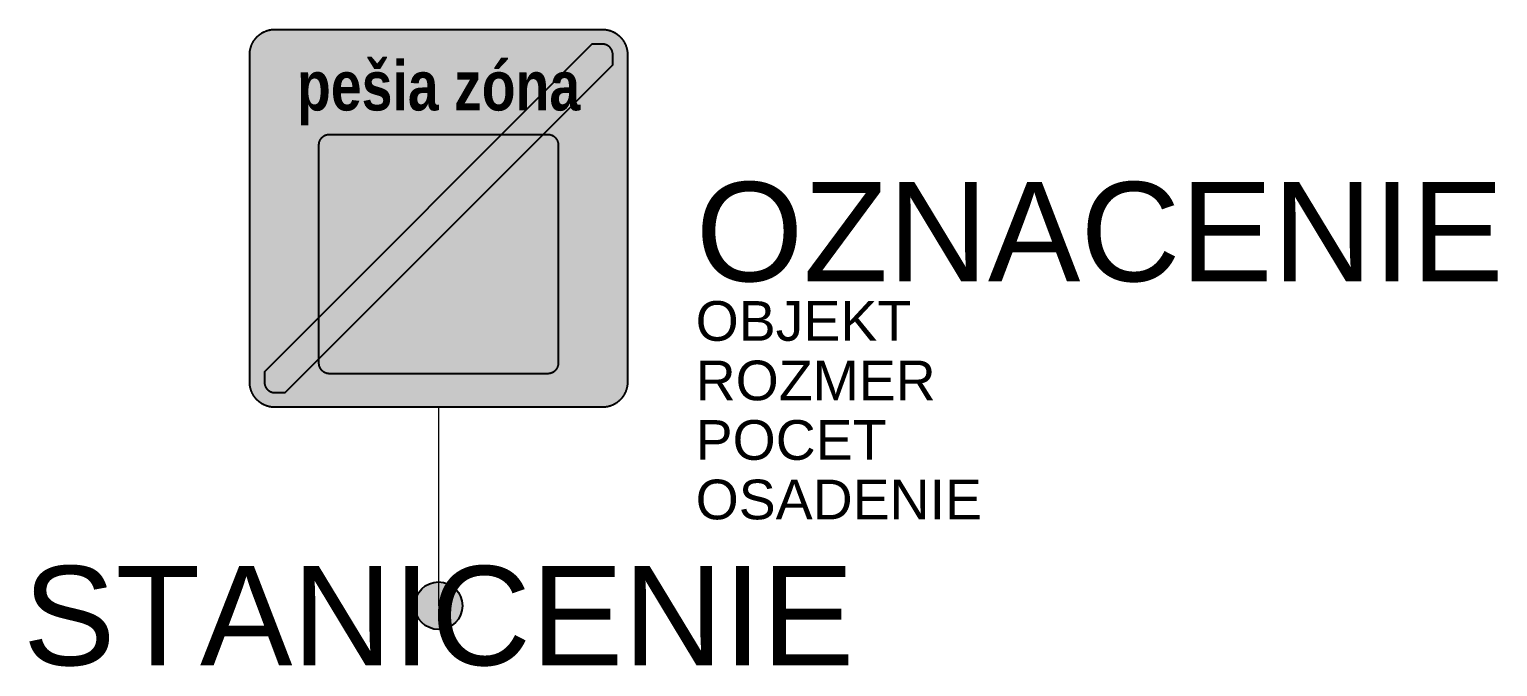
# Model space of a CAD drawing. Header units: metres. Extents: x -10.3 to 26.7, y -1.5 to 14.5.
import ezdxf
from ezdxf.enums import TextEntityAlignment as Align

# ---------------------------------------------------------------- set-up
doc = ezdxf.new("R2010")
doc.units = ezdxf.units.M
doc.layers.get('Defpoints').update_dxf_attribs({"color": 140, "lineweight": 5})
doc.styles.add('DZ', font='arialbd.ttf')
doc.styles.get("Standard").update_dxf_attribs({"font": 'arial.ttf'})

msp = doc.modelspace()

# ---------------------------------------------------------------- hatches: boundary and pattern name
at = {"true_color": 0xf1efea}
msp.add_hatch(color=7, dxfattribs=at).paths.add_polyline_path([(-4.127, 5), (-4.135, 5), (-4.143, 5), (-4.151, 5), (-4.159, 5.001), (-4.167, 5.001), (-4.175, 5.002), (-4.182, 5.002), (-4.19, 5.003), (-4.198, 5.004), (-4.206, 5.005), (-4.214, 5.006), (-4.221, 5.007), (-4.229, 5.008), (-4.237, 5.009), (-4.244, 5.011), (-4.252, 5.012), (-4.26, 5.014), (-4.267, 5.016), (-4.275, 5.017), (-4.282, 5.019), (-4.29, 5.021), (-4.297, 5.023), (-4.305, 5.025), (-4.312, 5.027), (-4.32, 5.03), (-4.327, 5.032), (-4.334, 5.035), (-4.342, 5.037), (-4.349, 5.04), (-4.356, 5.043), (-4.363, 5.045), (-4.37, 5.048), (-4.378, 5.051), (-4.385, 5.054), (-4.392, 5.058), (-4.399, 5.061), (-4.406, 5.064), (-4.413, 5.068), (-4.42, 5.071), (-4.426, 5.075), (-4.433, 5.078), (-4.44, 5.082), (-4.447, 5.086), (-4.454, 5.09), (-4.46, 5.094), (-4.467, 5.098), (-4.473, 5.102), (-4.48, 5.107), (-4.486, 5.111), (-4.493, 5.115), (-4.499, 5.12), (-4.505, 5.125), (-4.512, 5.129), (-4.518, 5.134), (-4.524, 5.139), (-4.53, 5.144), (-4.536, 5.149), (-4.542, 5.154), (-4.548, 5.159), (-4.554, 5.164), (-4.56, 5.17), (-4.565, 5.175), (-4.571, 5.18), (-4.577, 5.186), (-4.582, 5.192), (-4.588, 5.197), (-4.593, 5.203), (-4.598, 5.209), (-4.604, 5.215), (-4.609, 5.221), (-4.614, 5.226), (-4.619, 5.232), (-4.624, 5.239), (-4.628, 5.245), (-4.633, 5.251), (-4.638, 5.257), (-4.643, 5.263), (-4.647, 5.27), (-4.651, 5.276), (-4.656, 5.283), (-4.66, 5.289), (-4.664, 5.296), (-4.668, 5.302), (-4.672, 5.309), (-4.676, 5.316), (-4.68, 5.322), (-4.684, 5.329), (-4.688, 5.336), (-4.691, 5.343), (-4.695, 5.35), (-4.698, 5.357), (-4.702, 5.364), (-4.705, 5.371), (-4.708, 5.378), (-4.711, 5.385), (-4.714, 5.392), (-4.717, 5.399), (-4.72, 5.406), (-4.723, 5.414), (-4.725, 5.421), (-4.728, 5.428), (-4.73, 5.435), (-4.733, 5.443), (-4.735, 5.45), (-4.737, 5.458), (-4.739, 5.465), (-4.741, 5.473), (-4.743, 5.48), (-4.745, 5.488), (-4.747, 5.495), (-4.749, 5.503), (-4.75, 5.51), (-4.752, 5.518), (-4.753, 5.526), (-4.754, 5.533), (-4.756, 5.541), (-4.757, 5.549), (-4.758, 5.557), (-4.759, 5.564), (-4.759, 5.572), (-4.76, 5.58), (-4.761, 5.588), (-4.761, 5.596), (-4.762, 5.603), (-4.762, 5.611), (-4.762, 5.619), (-4.762, 5.627), (-4.763, 5.635), (-4.762, 13.89), (-4.762, 13.898), (-4.762, 13.906), (-4.762, 13.914), (-4.762, 13.921), (-4.761, 13.929), (-4.761, 13.937), (-4.76, 13.945), (-4.759, 13.953), (-4.759, 13.961), (-4.758, 13.968), (-4.757, 13.976), (-4.756, 13.984), (-4.754, 13.991), (-4.753, 13.999), (-4.752, 14.007), (-4.75, 14.014), (-4.749, 14.022), (-4.747, 14.03), (-4.745, 14.037), (-4.743, 14.045), (-4.741, 14.052), (-4.739, 14.06), (-4.737, 14.067), (-4.735, 14.075), (-4.733, 14.082), (-4.73, 14.089), (-4.728, 14.097), (-4.725, 14.104), (-4.723, 14.111), (-4.72, 14.119), (-4.717, 14.126), (-4.714, 14.133), (-4.711, 14.14), (-4.708, 14.147), (-4.705, 14.154), (-4.702, 14.161), (-4.698, 14.168), (-4.695, 14.175), (-4.691, 14.182), (-4.688, 14.189), (-4.684, 14.196), (-4.68, 14.203), (-4.676, 14.209), (-4.672, 14.216), (-4.668, 14.223), (-4.664, 14.229), (-4.66, 14.236), (-4.656, 14.242), (-4.651, 14.249), (-4.647, 14.255), (-4.643, 14.261), (-4.638, 14.268), (-4.633, 14.274), (-4.628, 14.28), (-4.624, 14.286), (-4.619, 14.292), (-4.614, 14.298), (-4.609, 14.304), (-4.604, 14.31), (-4.598, 14.316), (-4.593, 14.322), (-4.588, 14.328), (-4.582, 14.333), (-4.577, 14.339), (-4.571, 14.344), (-4.565, 14.35), (-4.56, 14.355), (-4.554, 14.361), (-4.548, 14.366), (-4.542, 14.371), (-4.536, 14.376), (-4.53, 14.381), (-4.524, 14.386), (-4.518, 14.391), (-4.512, 14.396), (-4.505, 14.4), (-4.499, 14.405), (-4.493, 14.409), (-4.486, 14.414), (-4.48, 14.418), (-4.473, 14.423), (-4.467, 14.427), (-4.46, 14.431), (-4.454, 14.435), (-4.447, 14.439), (-4.44, 14.443), (-4.433, 14.446), (-4.426, 14.45), (-4.42, 14.454), (-4.413, 14.457), (-4.406, 14.461), (-4.399, 14.464), (-4.392, 14.467), (-4.385, 14.471), (-4.378, 14.474), (-4.37, 14.477), (-4.363, 14.48), (-4.356, 14.482), (-4.349, 14.485), (-4.342, 14.488), (-4.334, 14.49), (-4.327, 14.493), (-4.32, 14.495), (-4.312, 14.497), (-4.305, 14.5), (-4.297, 14.502), (-4.29, 14.504), (-4.282, 14.506), (-4.275, 14.508), (-4.267, 14.509), (-4.26, 14.511), (-4.252, 14.513), (-4.244, 14.514), (-4.237, 14.516), (-4.229, 14.517), (-4.221, 14.518), (-4.214, 14.519), (-4.206, 14.52), (-4.198, 14.521), (-4.19, 14.522), (-4.182, 14.523), (-4.175, 14.523), (-4.167, 14.524), (-4.159, 14.524), (-4.151, 14.525), (-4.143, 14.525), (-4.135, 14.525), (-4.128, 14.525), (4.128, 14.525), (4.135, 14.525), (4.143, 14.525), (4.151, 14.525), (4.159, 14.524), (4.167, 14.524), (4.175, 14.523), (4.182, 14.523), (4.19, 14.522), (4.198, 14.521), (4.206, 14.52), (4.214, 14.519), (4.221, 14.518), (4.229, 14.517), (4.237, 14.516), (4.244, 14.514), (4.252, 14.513), (4.26, 14.511), (4.267, 14.509), (4.275, 14.508), (4.282, 14.506), (4.29, 14.504), (4.297, 14.502), (4.305, 14.5), (4.312, 14.497), (4.32, 14.495), (4.327, 14.493), (4.334, 14.49), (4.342, 14.488), (4.349, 14.485), (4.356, 14.482), (4.363, 14.48), (4.37, 14.477), (4.378, 14.474), (4.385, 14.471), (4.392, 14.467), (4.399, 14.464), (4.406, 14.461), (4.413, 14.457), (4.42, 14.454), (4.426, 14.45), (4.433, 14.446), (4.44, 14.443), (4.447, 14.439), (4.454, 14.435), (4.46, 14.431), (4.467, 14.427), (4.473, 14.423), (4.48, 14.418), (4.486, 14.414), (4.493, 14.409), (4.499, 14.405), (4.505, 14.4), (4.512, 14.396), (4.518, 14.391), (4.524, 14.386), (4.53, 14.381), (4.536, 14.376), (4.542, 14.371), (4.548, 14.366), (4.554, 14.361), (4.559, 14.355), (4.565, 14.35), (4.571, 14.344), (4.577, 14.339), (4.582, 14.333), (4.588, 14.328), (4.593, 14.322), (4.598, 14.316), (4.603, 14.31), (4.609, 14.304), (4.614, 14.298), (4.619, 14.292), (4.624, 14.286), (4.628, 14.28), (4.633, 14.274), (4.638, 14.268), (4.643, 14.261), (4.647, 14.255), (4.651, 14.249), (4.656, 14.242), (4.66, 14.236), (4.664, 14.229), (4.668, 14.223), (4.672, 14.216), (4.676, 14.209), (4.68, 14.203), (4.684, 14.196), (4.688, 14.189), (4.691, 14.182), (4.695, 14.175), (4.698, 14.168), (4.702, 14.161), (4.705, 14.154), (4.708, 14.147), (4.711, 14.14), (4.714, 14.133), (4.717, 14.126), (4.72, 14.119), (4.723, 14.111), (4.725, 14.104), (4.728, 14.097), (4.73, 14.089), (4.733, 14.082), (4.735, 14.075), (4.737, 14.067), (4.739, 14.06), (4.741, 14.052), (4.743, 14.045), (4.745, 14.037), (4.747, 14.03), (4.749, 14.022), (4.75, 14.014), (4.752, 14.007), (4.753, 13.999), (4.754, 13.991), (4.756, 13.984), (4.757, 13.976), (4.758, 13.968), (4.759, 13.961), (4.759, 13.953), (4.76, 13.945), (4.761, 13.937), (4.761, 13.929), (4.762, 13.921), (4.762, 13.914), (4.762, 13.906), (4.762, 13.898), (4.762, 13.89), (4.763, 5.635), (4.762, 5.627), (4.762, 5.619), (4.762, 5.611), (4.762, 5.603), (4.761, 5.596), (4.761, 5.588), (4.76, 5.58), (4.759, 5.572), (4.759, 5.564), (4.758, 5.557), (4.757, 5.549), (4.756, 5.541), (4.754, 5.533), (4.753, 5.526), (4.752, 5.518), (4.75, 5.51), (4.749, 5.503), (4.747, 5.495), (4.745, 5.488), (4.743, 5.48), (4.741, 5.473), (4.739, 5.465), (4.737, 5.458), (4.735, 5.45), (4.733, 5.443), (4.73, 5.435), (4.728, 5.428), (4.725, 5.421), (4.723, 5.414), (4.72, 5.406), (4.717, 5.399), (4.714, 5.392), (4.711, 5.385), (4.708, 5.378), (4.705, 5.371), (4.702, 5.364), (4.698, 5.357), (4.695, 5.35), (4.691, 5.343), (4.688, 5.336), (4.684, 5.329), (4.68, 5.322), (4.676, 5.316), (4.672, 5.309), (4.668, 5.302), (4.664, 5.296), (4.66, 5.289), (4.656, 5.283), (4.651, 5.276), (4.647, 5.27), (4.643, 5.263), (4.638, 5.257), (4.633, 5.251), (4.628, 5.245), (4.624, 5.239), (4.619, 5.232), (4.614, 5.226), (4.609, 5.221), (4.603, 5.215), (4.598, 5.209), (4.593, 5.203), (4.588, 5.197), (4.582, 5.192), (4.577, 5.186), (4.571, 5.18), (4.565, 5.175), (4.559, 5.17), (4.554, 5.164), (4.548, 5.159), (4.542, 5.154), (4.536, 5.149), (4.53, 5.144), (4.524, 5.139), (4.518, 5.134), (4.512, 5.129), (4.505, 5.125), (4.499, 5.12), (4.493, 5.115), (4.486, 5.111), (4.48, 5.107), (4.473, 5.102), (4.467, 5.098), (4.46, 5.094), (4.454, 5.09), (4.447, 5.086), (4.44, 5.082), (4.433, 5.078), (4.426, 5.075), (4.42, 5.071), (4.413, 5.068), (4.406, 5.064), (4.399, 5.061), (4.392, 5.058), (4.385, 5.054), (4.378, 5.051), (4.37, 5.048), (4.363, 5.045), (4.356, 5.043), (4.349, 5.04), (4.342, 5.037), (4.334, 5.035), (4.327, 5.032), (4.32, 5.03), (4.312, 5.027), (4.305, 5.025), (4.297, 5.023), (4.29, 5.021), (4.282, 5.019), (4.275, 5.017), (4.267, 5.016), (4.26, 5.014), (4.252, 5.012), (4.244, 5.011), (4.237, 5.009), (4.229, 5.008), (4.221, 5.007), (4.214, 5.006), (4.206, 5.005), (4.198, 5.004), (4.19, 5.003), (4.182, 5.002), (4.175, 5.002), (4.167, 5.001), (4.159, 5.001), (4.151, 5), (4.143, 5), (4.135, 5), (4.127, 5)])
at = {"true_color": 0x9b9b9b}
h = msp.add_hatch(color=253, dxfattribs=at)
h.paths.add_polyline_path([(-4.127, 5.159), (-4.133, 5.159), (-4.139, 5.159), (-4.145, 5.159), (-4.151, 5.159), (-4.157, 5.16), (-4.163, 5.16), (-4.169, 5.16), (-4.175, 5.161), (-4.18, 5.162), (-4.186, 5.162), (-4.192, 5.163), (-4.198, 5.164), (-4.204, 5.165), (-4.209, 5.166), (-4.215, 5.167), (-4.221, 5.168), (-4.227, 5.169), (-4.232, 5.17), (-4.238, 5.172), (-4.244, 5.173), (-4.249, 5.174), (-4.255, 5.176), (-4.26, 5.178), (-4.266, 5.179), (-4.272, 5.181), (-4.277, 5.183), (-4.283, 5.185), (-4.288, 5.187), (-4.294, 5.189), (-4.299, 5.191), (-4.304, 5.193), (-4.31, 5.195), (-4.315, 5.197), (-4.32, 5.2), (-4.326, 5.202), (-4.331, 5.204), (-4.336, 5.207), (-4.341, 5.209), (-4.347, 5.212), (-4.352, 5.215), (-4.357, 5.218), (-4.362, 5.22), (-4.367, 5.223), (-4.372, 5.226), (-4.377, 5.229), (-4.382, 5.232), (-4.387, 5.236), (-4.392, 5.239), (-4.397, 5.242), (-4.401, 5.245), (-4.406, 5.249), (-4.411, 5.252), (-4.416, 5.256), (-4.42, 5.259), (-4.425, 5.263), (-4.429, 5.267), (-4.434, 5.27), (-4.438, 5.274), (-4.443, 5.278), (-4.447, 5.282), (-4.451, 5.286), (-4.456, 5.29), (-4.46, 5.294), (-4.464, 5.298), (-4.468, 5.302), (-4.473, 5.307), (-4.477, 5.311), (-4.481, 5.315), (-4.484, 5.32), (-4.488, 5.324), (-4.492, 5.329), (-4.496, 5.333), (-4.5, 5.338), (-4.503, 5.342), (-4.507, 5.347), (-4.51, 5.352), (-4.514, 5.356), (-4.517, 5.361), (-4.521, 5.366), (-4.524, 5.371), (-4.527, 5.376), (-4.53, 5.381), (-4.533, 5.385), (-4.536, 5.39), (-4.539, 5.395), (-4.542, 5.401), (-4.545, 5.406), (-4.548, 5.411), (-4.55, 5.416), (-4.553, 5.421), (-4.556, 5.426), (-4.558, 5.431), (-4.561, 5.437), (-4.563, 5.442), (-4.565, 5.447), (-4.568, 5.453), (-4.57, 5.458), (-4.572, 5.463), (-4.574, 5.469), (-4.576, 5.474), (-4.578, 5.48), (-4.58, 5.485), (-4.581, 5.491), (-4.583, 5.496), (-4.585, 5.502), (-4.586, 5.508), (-4.588, 5.513), (-4.589, 5.519), (-4.591, 5.524), (-4.592, 5.53), (-4.593, 5.536), (-4.595, 5.542), (-4.596, 5.547), (-4.597, 5.553), (-4.598, 5.559), (-4.599, 5.565), (-4.599, 5.57), (-4.6, 5.576), (-4.601, 5.582), (-4.601, 5.588), (-4.602, 5.594), (-4.602, 5.6), (-4.603, 5.605), (-4.603, 5.611), (-4.603, 5.617), (-4.604, 5.623), (-4.604, 5.629), (-4.604, 5.635), (-4.604, 13.89), (-4.604, 13.896), (-4.604, 13.902), (-4.603, 13.908), (-4.603, 13.914), (-4.603, 13.919), (-4.602, 13.925), (-4.602, 13.931), (-4.601, 13.937), (-4.601, 13.943), (-4.6, 13.949), (-4.599, 13.954), (-4.599, 13.96), (-4.598, 13.966), (-4.597, 13.972), (-4.596, 13.978), (-4.595, 13.983), (-4.593, 13.989), (-4.592, 13.995), (-4.591, 14), (-4.589, 14.006), (-4.588, 14.012), (-4.586, 14.017), (-4.585, 14.023), (-4.583, 14.028), (-4.581, 14.034), (-4.58, 14.04), (-4.578, 14.045), (-4.576, 14.051), (-4.574, 14.056), (-4.572, 14.061), (-4.57, 14.067), (-4.568, 14.072), (-4.565, 14.078), (-4.563, 14.083), (-4.561, 14.088), (-4.558, 14.093), (-4.556, 14.099), (-4.553, 14.104), (-4.55, 14.109), (-4.548, 14.114), (-4.545, 14.119), (-4.542, 14.124), (-4.539, 14.129), (-4.536, 14.134), (-4.533, 14.139), (-4.53, 14.144), (-4.527, 14.149), (-4.524, 14.154), (-4.521, 14.159), (-4.517, 14.164), (-4.514, 14.169), (-4.51, 14.173), (-4.507, 14.178), (-4.503, 14.183), (-4.5, 14.187), (-4.496, 14.192), (-4.492, 14.196), (-4.488, 14.201), (-4.484, 14.205), (-4.481, 14.21), (-4.477, 14.214), (-4.473, 14.218), (-4.468, 14.222), (-4.464, 14.227), (-4.46, 14.231), (-4.456, 14.235), (-4.451, 14.239), (-4.447, 14.243), (-4.443, 14.247), (-4.438, 14.251), (-4.434, 14.255), (-4.429, 14.258), (-4.425, 14.262), (-4.42, 14.266), (-4.416, 14.269), (-4.411, 14.273), (-4.406, 14.276), (-4.401, 14.28), (-4.397, 14.283), (-4.392, 14.286), (-4.387, 14.289), (-4.382, 14.293), (-4.377, 14.296), (-4.372, 14.299), (-4.367, 14.302), (-4.362, 14.304), (-4.357, 14.307), (-4.352, 14.31), (-4.347, 14.313), (-4.341, 14.315), (-4.336, 14.318), (-4.331, 14.321), (-4.326, 14.323), (-4.32, 14.325), (-4.315, 14.328), (-4.31, 14.33), (-4.304, 14.332), (-4.299, 14.334), (-4.294, 14.336), (-4.288, 14.338), (-4.283, 14.34), (-4.277, 14.342), (-4.272, 14.344), (-4.266, 14.346), (-4.26, 14.347), (-4.255, 14.349), (-4.249, 14.35), (-4.244, 14.352), (-4.238, 14.353), (-4.232, 14.355), (-4.227, 14.356), (-4.221, 14.357), (-4.215, 14.358), (-4.209, 14.359), (-4.204, 14.36), (-4.198, 14.361), (-4.192, 14.362), (-4.186, 14.363), (-4.18, 14.363), (-4.175, 14.364), (-4.169, 14.364), (-4.163, 14.365), (-4.157, 14.365), (-4.151, 14.366), (-4.145, 14.366), (-4.139, 14.366), (-4.133, 14.366), (-4.128, 14.366), (4.128, 14.366), (4.133, 14.366), (4.139, 14.366), (4.145, 14.366), (4.151, 14.366), (4.157, 14.365), (4.163, 14.365), (4.169, 14.364), (4.175, 14.364), (4.18, 14.363), (4.186, 14.363), (4.192, 14.362), (4.198, 14.361), (4.204, 14.36), (4.209, 14.359), (4.215, 14.358), (4.221, 14.357), (4.227, 14.356), (4.232, 14.355), (4.238, 14.353), (4.244, 14.352), (4.249, 14.35), (4.255, 14.349), (4.26, 14.347), (4.266, 14.346), (4.272, 14.344), (4.277, 14.342), (4.283, 14.34), (4.288, 14.338), (4.294, 14.336), (4.299, 14.334), (4.304, 14.332), (4.31, 14.33), (4.315, 14.328), (4.32, 14.325), (4.326, 14.323), (4.331, 14.321), (4.336, 14.318), (4.341, 14.315), (4.347, 14.313), (4.352, 14.31), (4.357, 14.307), (4.362, 14.304), (4.367, 14.302), (4.372, 14.299), (4.377, 14.296), (4.382, 14.293), (4.387, 14.289), (4.392, 14.286), (4.397, 14.283), (4.401, 14.28), (4.406, 14.276), (4.411, 14.273), (4.416, 14.269), (4.42, 14.266), (4.425, 14.262), (4.429, 14.258), (4.434, 14.255), (4.438, 14.251), (4.443, 14.247), (4.447, 14.243), (4.451, 14.239), (4.456, 14.235), (4.46, 14.231), (4.464, 14.227), (4.468, 14.222), (4.473, 14.218), (4.477, 14.214), (4.481, 14.21), (4.484, 14.205), (4.488, 14.201), (4.492, 14.196), (4.496, 14.192), (4.5, 14.187), (4.503, 14.183), (4.507, 14.178), (4.51, 14.173), (4.514, 14.169), (4.517, 14.164), (4.52, 14.159), (4.524, 14.154), (4.527, 14.149), (4.53, 14.144), (4.533, 14.139), (4.536, 14.134), (4.539, 14.129), (4.542, 14.124), (4.545, 14.119), (4.548, 14.114), (4.55, 14.109), (4.553, 14.104), (4.556, 14.099), (4.558, 14.093), (4.561, 14.088), (4.563, 14.083), (4.565, 14.078), (4.567, 14.072), (4.57, 14.067), (4.572, 14.061), (4.574, 14.056), (4.576, 14.051), (4.578, 14.045), (4.58, 14.04), (4.581, 14.034), (4.583, 14.028), (4.585, 14.023), (4.586, 14.017), (4.588, 14.012), (4.589, 14.006), (4.591, 14), (4.592, 13.995), (4.593, 13.989), (4.595, 13.983), (4.596, 13.978), (4.597, 13.972), (4.598, 13.966), (4.598, 13.96), (4.599, 13.954), (4.6, 13.949), (4.601, 13.943), (4.601, 13.937), (4.602, 13.931), (4.602, 13.925), (4.603, 13.919), (4.603, 13.914), (4.603, 13.908), (4.604, 13.902), (4.604, 13.896), (4.604, 13.89), (4.604, 5.635), (4.604, 5.629), (4.604, 5.623), (4.603, 5.617), (4.603, 5.611), (4.603, 5.605), (4.602, 5.6), (4.602, 5.594), (4.601, 5.588), (4.601, 5.582), (4.6, 5.576), (4.599, 5.57), (4.598, 5.565), (4.598, 5.559), (4.597, 5.553), (4.596, 5.547), (4.595, 5.542), (4.593, 5.536), (4.592, 5.53), (4.591, 5.524), (4.589, 5.519), (4.588, 5.513), (4.586, 5.508), (4.585, 5.502), (4.583, 5.496), (4.581, 5.491), (4.58, 5.485), (4.578, 5.48), (4.576, 5.474), (4.574, 5.469), (4.572, 5.463), (4.57, 5.458), (4.567, 5.453), (4.565, 5.447), (4.563, 5.442), (4.561, 5.437), (4.558, 5.431), (4.556, 5.426), (4.553, 5.421), (4.55, 5.416), (4.548, 5.411), (4.545, 5.406), (4.542, 5.401), (4.539, 5.395), (4.536, 5.39), (4.533, 5.385), (4.53, 5.381), (4.527, 5.376), (4.524, 5.371), (4.52, 5.366), (4.517, 5.361), (4.514, 5.356), (4.51, 5.352), (4.507, 5.347), (4.503, 5.342), (4.5, 5.338), (4.496, 5.333), (4.492, 5.329), (4.488, 5.324), (4.484, 5.32), (4.481, 5.315), (4.477, 5.311), (4.473, 5.307), (4.468, 5.302), (4.464, 5.298), (4.46, 5.294), (4.456, 5.29), (4.451, 5.286), (4.447, 5.282), (4.443, 5.278), (4.438, 5.274), (4.434, 5.27), (4.429, 5.267), (4.425, 5.263), (4.42, 5.259), (4.416, 5.256), (4.411, 5.252), (4.406, 5.249), (4.401, 5.245), (4.397, 5.242), (4.392, 5.239), (4.387, 5.236), (4.382, 5.232), (4.377, 5.229), (4.372, 5.226), (4.367, 5.223), (4.362, 5.22), (4.357, 5.218), (4.352, 5.215), (4.347, 5.212), (4.341, 5.209), (4.336, 5.207), (4.331, 5.204), (4.326, 5.202), (4.32, 5.2), (4.315, 5.197), (4.31, 5.195), (4.304, 5.193), (4.299, 5.191), (4.294, 5.189), (4.288, 5.187), (4.283, 5.185), (4.277, 5.183), (4.272, 5.181), (4.266, 5.179), (4.26, 5.178), (4.255, 5.176), (4.249, 5.174), (4.244, 5.173), (4.238, 5.172), (4.232, 5.17), (4.227, 5.169), (4.221, 5.168), (4.215, 5.167), (4.209, 5.166), (4.204, 5.165), (4.198, 5.164), (4.192, 5.163), (4.186, 5.162), (4.18, 5.162), (4.175, 5.161), (4.169, 5.16), (4.163, 5.16), (4.157, 5.16), (4.151, 5.159), (4.145, 5.159), (4.139, 5.159), (4.133, 5.159), (4.127, 5.159)])
h.paths.add_polyline_path([(-4.127, 5.37), (-4.134, 5.37), (-4.141, 5.371), (-4.148, 5.371), (-4.155, 5.372), (-4.161, 5.373), (-4.168, 5.373), (-4.174, 5.375), (-4.181, 5.376), (-4.187, 5.377), (-4.194, 5.379), (-4.2, 5.38), (-4.206, 5.382), (-4.212, 5.384), (-4.218, 5.386), (-4.225, 5.389), (-4.231, 5.391), (-4.236, 5.394), (-4.242, 5.396), (-4.248, 5.399), (-4.254, 5.402), (-4.259, 5.405), (-4.265, 5.409), (-4.27, 5.412), (-4.275, 5.416), (-4.281, 5.419), (-4.286, 5.423), (-4.291, 5.427), (-4.296, 5.431), (-4.301, 5.435), (-4.305, 5.439), (-4.31, 5.443), (-4.315, 5.448), (-4.319, 5.452), (-4.323, 5.457), (-4.328, 5.462), (-4.332, 5.467), (-4.336, 5.472), (-4.34, 5.477), (-4.343, 5.482), (-4.347, 5.487), (-4.35, 5.492), (-4.354, 5.498), (-4.357, 5.503), (-4.36, 5.509), (-4.363, 5.514), (-4.366, 5.52), (-4.369, 5.526), (-4.371, 5.532), (-4.374, 5.538), (-4.376, 5.544), (-4.378, 5.55), (-4.38, 5.556), (-4.382, 5.563), (-4.384, 5.569), (-4.385, 5.575), (-4.387, 5.582), (-4.388, 5.588), (-4.389, 5.595), (-4.39, 5.601), (-4.391, 5.608), (-4.391, 5.615), (-4.392, 5.621), (-4.392, 5.628), (-4.392, 5.635), (-4.392, 13.89), (-4.392, 13.897), (-4.392, 13.904), (-4.391, 13.91), (-4.391, 13.917), (-4.39, 13.924), (-4.389, 13.93), (-4.388, 13.937), (-4.387, 13.943), (-4.385, 13.95), (-4.384, 13.956), (-4.382, 13.962), (-4.38, 13.969), (-4.378, 13.975), (-4.376, 13.981), (-4.374, 13.987), (-4.371, 13.993), (-4.369, 13.999), (-4.366, 14.005), (-4.363, 14.01), (-4.36, 14.016), (-4.357, 14.022), (-4.354, 14.027), (-4.35, 14.033), (-4.347, 14.038), (-4.343, 14.043), (-4.34, 14.048), (-4.336, 14.053), (-4.332, 14.058), (-4.328, 14.063), (-4.323, 14.068), (-4.319, 14.073), (-4.315, 14.077), (-4.31, 14.082), (-4.305, 14.086), (-4.301, 14.09), (-4.296, 14.094), (-4.291, 14.098), (-4.286, 14.102), (-4.281, 14.106), (-4.275, 14.109), (-4.27, 14.113), (-4.265, 14.116), (-4.259, 14.119), (-4.254, 14.123), (-4.248, 14.126), (-4.242, 14.128), (-4.236, 14.131), (-4.231, 14.134), (-4.225, 14.136), (-4.218, 14.139), (-4.212, 14.141), (-4.206, 14.143), (-4.2, 14.145), (-4.194, 14.146), (-4.187, 14.148), (-4.181, 14.149), (-4.174, 14.15), (-4.168, 14.151), (-4.161, 14.152), (-4.155, 14.153), (-4.148, 14.154), (-4.141, 14.154), (-4.134, 14.154), (-4.128, 14.155), (4.128, 14.155), (4.134, 14.154), (4.141, 14.154), (4.148, 14.154), (4.155, 14.153), (4.161, 14.152), (4.168, 14.151), (4.174, 14.15), (4.181, 14.149), (4.187, 14.148), (4.194, 14.146), (4.2, 14.145), (4.206, 14.143), (4.212, 14.141), (4.218, 14.139), (4.224, 14.136), (4.23, 14.134), (4.236, 14.131), (4.242, 14.128), (4.248, 14.126), (4.254, 14.123), (4.259, 14.119), (4.265, 14.116), (4.27, 14.113), (4.275, 14.109), (4.281, 14.106), (4.286, 14.102), (4.291, 14.098), (4.296, 14.094), (4.301, 14.09), (4.305, 14.086), (4.31, 14.082), (4.315, 14.077), (4.319, 14.073), (4.323, 14.068), (4.328, 14.063), (4.332, 14.058), (4.336, 14.053), (4.339, 14.048), (4.343, 14.043), (4.347, 14.038), (4.35, 14.033), (4.354, 14.027), (4.357, 14.022), (4.36, 14.016), (4.363, 14.01), (4.366, 14.005), (4.369, 13.999), (4.371, 13.993), (4.374, 13.987), (4.376, 13.981), (4.378, 13.975), (4.38, 13.969), (4.382, 13.962), (4.384, 13.956), (4.385, 13.95), (4.387, 13.943), (4.388, 13.937), (4.389, 13.93), (4.39, 13.924), (4.391, 13.917), (4.391, 13.91), (4.392, 13.904), (4.392, 13.897), (4.392, 13.89), (4.392, 5.635), (4.392, 5.628), (4.392, 5.621), (4.391, 5.615), (4.391, 5.608), (4.39, 5.601), (4.389, 5.595), (4.388, 5.588), (4.387, 5.582), (4.385, 5.575), (4.384, 5.569), (4.382, 5.563), (4.38, 5.556), (4.378, 5.55), (4.376, 5.544), (4.374, 5.538), (4.371, 5.532), (4.369, 5.526), (4.366, 5.52), (4.363, 5.514), (4.36, 5.509), (4.357, 5.503), (4.354, 5.498), (4.35, 5.492), (4.347, 5.487), (4.343, 5.482), (4.339, 5.477), (4.336, 5.472), (4.332, 5.467), (4.328, 5.462), (4.323, 5.457), (4.319, 5.452), (4.315, 5.448), (4.31, 5.443), (4.305, 5.439), (4.301, 5.435), (4.296, 5.431), (4.291, 5.427), (4.286, 5.423), (4.281, 5.419), (4.275, 5.416), (4.27, 5.412), (4.265, 5.409), (4.259, 5.405), (4.254, 5.402), (4.248, 5.399), (4.242, 5.396), (4.236, 5.394), (4.23, 5.391), (4.224, 5.389), (4.218, 5.386), (4.212, 5.384), (4.206, 5.382), (4.2, 5.38), (4.194, 5.379), (4.187, 5.377), (4.181, 5.376), (4.174, 5.375), (4.168, 5.373), (4.161, 5.373), (4.155, 5.372), (4.148, 5.371), (4.141, 5.371), (4.134, 5.37), (4.127, 5.37)], flags=16)
at = {"true_color": 0x828282}
msp.add_hatch(color=8, dxfattribs=at).paths.add_polyline_path([(-3.868, 5.37), (4.392, 13.631), (4.392, 13.89), (4.392, 13.897), (4.392, 13.904), (4.391, 13.91), (4.391, 13.917), (4.39, 13.924), (4.389, 13.93), (4.388, 13.937), (4.387, 13.943), (4.385, 13.95), (4.384, 13.956), (4.382, 13.962), (4.38, 13.969), (4.378, 13.975), (4.376, 13.981), (4.374, 13.987), (4.371, 13.993), (4.369, 13.999), (4.366, 14.005), (4.363, 14.01), (4.36, 14.016), (4.357, 14.022), (4.354, 14.027), (4.35, 14.033), (4.347, 14.038), (4.343, 14.043), (4.339, 14.048), (4.336, 14.053), (4.332, 14.058), (4.328, 14.063), (4.323, 14.068), (4.319, 14.073), (4.315, 14.077), (4.31, 14.082), (4.305, 14.086), (4.301, 14.09), (4.296, 14.094), (4.291, 14.098), (4.286, 14.102), (4.281, 14.106), (4.275, 14.109), (4.27, 14.113), (4.265, 14.116), (4.259, 14.119), (4.254, 14.123), (4.248, 14.126), (4.242, 14.128), (4.236, 14.131), (4.23, 14.134), (4.224, 14.136), (4.218, 14.139), (4.212, 14.141), (4.206, 14.143), (4.2, 14.145), (4.194, 14.146), (4.187, 14.148), (4.181, 14.149), (4.174, 14.15), (4.168, 14.151), (4.161, 14.152), (4.155, 14.153), (4.148, 14.154), (4.141, 14.154), (4.134, 14.154), (4.127, 14.155), (3.868, 14.155), (-4.392, 5.894), (-4.392, 5.635), (-4.392, 5.628), (-4.392, 5.621), (-4.391, 5.615), (-4.391, 5.608), (-4.39, 5.601), (-4.389, 5.595), (-4.388, 5.588), (-4.387, 5.582), (-4.385, 5.575), (-4.384, 5.569), (-4.382, 5.563), (-4.38, 5.556), (-4.378, 5.55), (-4.376, 5.544), (-4.374, 5.538), (-4.371, 5.532), (-4.369, 5.526), (-4.366, 5.52), (-4.363, 5.514), (-4.36, 5.509), (-4.357, 5.503), (-4.354, 5.498), (-4.35, 5.492), (-4.347, 5.487), (-4.343, 5.482), (-4.34, 5.477), (-4.336, 5.472), (-4.332, 5.467), (-4.328, 5.462), (-4.323, 5.457), (-4.319, 5.452), (-4.315, 5.448), (-4.31, 5.443), (-4.305, 5.439), (-4.301, 5.435), (-4.296, 5.431), (-4.291, 5.427), (-4.286, 5.423), (-4.281, 5.419), (-4.275, 5.416), (-4.27, 5.412), (-4.265, 5.409), (-4.259, 5.405), (-4.254, 5.402), (-4.248, 5.399), (-4.242, 5.396), (-4.236, 5.394), (-4.231, 5.391), (-4.225, 5.389), (-4.218, 5.386), (-4.212, 5.384), (-4.206, 5.382), (-4.2, 5.38), (-4.194, 5.379), (-4.187, 5.377), (-4.181, 5.376), (-4.174, 5.375), (-4.168, 5.373), (-4.161, 5.373), (-4.155, 5.372), (-4.148, 5.371), (-4.141, 5.371), (-4.134, 5.37), (-4.128, 5.37)])
at = {"true_color": 0x9b9b9b}
msp.add_hatch(color=253, dxfattribs=at).paths.add_polyline_path([(-2.752, 5.847), (-2.759, 5.847), (-2.765, 5.847), (-2.772, 5.847), (-2.779, 5.848), (-2.785, 5.849), (-2.792, 5.85), (-2.799, 5.851), (-2.805, 5.852), (-2.811, 5.853), (-2.818, 5.855), (-2.824, 5.857), (-2.83, 5.859), (-2.837, 5.861), (-2.843, 5.863), (-2.849, 5.865), (-2.855, 5.867), (-2.861, 5.87), (-2.866, 5.873), (-2.872, 5.876), (-2.878, 5.879), (-2.883, 5.882), (-2.889, 5.885), (-2.894, 5.888), (-2.9, 5.892), (-2.905, 5.895), (-2.91, 5.899), (-2.915, 5.903), (-2.92, 5.907), (-2.925, 5.911), (-2.93, 5.915), (-2.934, 5.92), (-2.939, 5.924), (-2.943, 5.929), (-2.948, 5.933), (-2.952, 5.938), (-2.956, 5.943), (-2.96, 5.948), (-2.964, 5.953), (-2.967, 5.958), (-2.971, 5.963), (-2.975, 5.969), (-2.978, 5.974), (-2.981, 5.98), (-2.984, 5.985), (-2.987, 5.991), (-2.99, 5.996), (-2.993, 6.002), (-2.995, 6.008), (-2.998, 6.014), (-3, 6.02), (-3.002, 6.026), (-3.004, 6.033), (-3.006, 6.039), (-3.008, 6.045), (-3.009, 6.051), (-3.011, 6.058), (-3.012, 6.064), (-3.013, 6.071), (-3.014, 6.078), (-3.015, 6.084), (-3.015, 6.091), (-3.016, 6.098), (-3.016, 6.104), (-3.016, 6.111), (-3.016, 11.615), (-3.016, 11.621), (-3.016, 11.628), (-3.015, 11.635), (-3.015, 11.642), (-3.014, 11.648), (-3.013, 11.655), (-3.012, 11.661), (-3.011, 11.668), (-3.009, 11.674), (-3.008, 11.681), (-3.006, 11.687), (-3.004, 11.693), (-3.002, 11.699), (-3, 11.706), (-2.998, 11.712), (-2.995, 11.718), (-2.993, 11.723), (-2.99, 11.729), (-2.987, 11.735), (-2.984, 11.741), (-2.981, 11.746), (-2.978, 11.752), (-2.975, 11.757), (-2.971, 11.762), (-2.967, 11.768), (-2.964, 11.773), (-2.96, 11.778), (-2.956, 11.783), (-2.952, 11.788), (-2.948, 11.792), (-2.943, 11.797), (-2.939, 11.802), (-2.934, 11.806), (-2.93, 11.81), (-2.925, 11.815), (-2.92, 11.819), (-2.915, 11.823), (-2.91, 11.827), (-2.905, 11.83), (-2.9, 11.834), (-2.894, 11.837), (-2.889, 11.841), (-2.883, 11.844), (-2.878, 11.847), (-2.872, 11.85), (-2.866, 11.853), (-2.861, 11.856), (-2.855, 11.858), (-2.849, 11.861), (-2.843, 11.863), (-2.837, 11.865), (-2.83, 11.867), (-2.824, 11.869), (-2.818, 11.871), (-2.811, 11.872), (-2.805, 11.874), (-2.799, 11.875), (-2.792, 11.876), (-2.785, 11.877), (-2.779, 11.878), (-2.772, 11.878), (-2.765, 11.879), (-2.759, 11.879), (-2.752, 11.879), (2.752, 11.879), (2.758, 11.879), (2.765, 11.879), (2.772, 11.878), (2.779, 11.878), (2.785, 11.877), (2.792, 11.876), (2.798, 11.875), (2.805, 11.874), (2.811, 11.872), (2.818, 11.871), (2.824, 11.869), (2.83, 11.867), (2.837, 11.865), (2.843, 11.863), (2.849, 11.861), (2.855, 11.858), (2.861, 11.856), (2.866, 11.853), (2.872, 11.85), (2.878, 11.847), (2.883, 11.844), (2.889, 11.841), (2.894, 11.837), (2.9, 11.834), (2.905, 11.83), (2.91, 11.827), (2.915, 11.823), (2.92, 11.819), (2.925, 11.815), (2.93, 11.81), (2.934, 11.806), (2.939, 11.802), (2.943, 11.797), (2.947, 11.792), (2.952, 11.788), (2.956, 11.783), (2.96, 11.778), (2.964, 11.773), (2.967, 11.768), (2.971, 11.762), (2.975, 11.757), (2.978, 11.752), (2.981, 11.746), (2.984, 11.741), (2.987, 11.735), (2.99, 11.729), (2.993, 11.723), (2.995, 11.718), (2.998, 11.712), (3, 11.706), (3.002, 11.699), (3.004, 11.693), (3.006, 11.687), (3.008, 11.681), (3.009, 11.674), (3.011, 11.668), (3.012, 11.661), (3.013, 11.655), (3.014, 11.648), (3.015, 11.642), (3.015, 11.635), (3.016, 11.628), (3.016, 11.621), (3.016, 11.615), (3.016, 6.111), (3.016, 6.104), (3.016, 6.098), (3.015, 6.091), (3.015, 6.084), (3.014, 6.078), (3.013, 6.071), (3.012, 6.064), (3.011, 6.058), (3.009, 6.051), (3.008, 6.045), (3.006, 6.039), (3.004, 6.033), (3.002, 6.026), (3, 6.02), (2.998, 6.014), (2.995, 6.008), (2.993, 6.002), (2.99, 5.996), (2.987, 5.991), (2.984, 5.985), (2.981, 5.98), (2.978, 5.974), (2.975, 5.969), (2.971, 5.963), (2.967, 5.958), (2.964, 5.953), (2.96, 5.948), (2.956, 5.943), (2.952, 5.938), (2.947, 5.933), (2.943, 5.929), (2.939, 5.924), (2.934, 5.92), (2.93, 5.915), (2.925, 5.911), (2.92, 5.907), (2.915, 5.903), (2.91, 5.899), (2.905, 5.895), (2.9, 5.892), (2.894, 5.888), (2.889, 5.885), (2.883, 5.882), (2.878, 5.879), (2.872, 5.876), (2.866, 5.873), (2.861, 5.87), (2.855, 5.867), (2.849, 5.865), (2.843, 5.863), (2.837, 5.861), (2.83, 5.859), (2.824, 5.857), (2.818, 5.855), (2.811, 5.853), (2.805, 5.852), (2.798, 5.851), (2.792, 5.85), (2.785, 5.849), (2.779, 5.848), (2.772, 5.847), (2.765, 5.847), (2.758, 5.847), (2.752, 5.847)])
h = msp.add_hatch(color=0)
h.dxf.hatch_style = 1
h.paths.add_polyline_path([(0.6, 0, 1), (-0.6, 0, 1)])

# ---------------------------------------------------------------- linework, layer by layer
at = {"lineweight": 9}
msp.add_line((0, 5), (0, 2.5), dxfattribs=at)
at = {"color": 0, "lineweight": 9}
msp.add_line((0, 2.5), (0, 0), dxfattribs=at)
at = {"color": 7, "true_color": 0xf1efea}
msp.add_lwpolyline([(-4.127, 5), (-4.135, 5), (-4.143, 5), (-4.151, 5), (-4.159, 5.001), (-4.167, 5.001), (-4.175, 5.002), (-4.182, 5.002), (-4.19, 5.003), (-4.198, 5.004), (-4.206, 5.005), (-4.214, 5.006), (-4.221, 5.007), (-4.229, 5.008), (-4.237, 5.009), (-4.244, 5.011), (-4.252, 5.012), (-4.26, 5.014), (-4.267, 5.016), (-4.275, 5.017), (-4.282, 5.019), (-4.29, 5.021), (-4.297, 5.023), (-4.305, 5.025), (-4.312, 5.027), (-4.32, 5.03), (-4.327, 5.032), (-4.334, 5.035), (-4.342, 5.037), (-4.349, 5.04), (-4.356, 5.043), (-4.363, 5.045), (-4.37, 5.048), (-4.378, 5.051), (-4.385, 5.054), (-4.392, 5.058), (-4.399, 5.061), (-4.406, 5.064), (-4.413, 5.068), (-4.42, 5.071), (-4.426, 5.075), (-4.433, 5.078), (-4.44, 5.082), (-4.447, 5.086), (-4.454, 5.09), (-4.46, 5.094), (-4.467, 5.098), (-4.473, 5.102), (-4.48, 5.107), (-4.486, 5.111), (-4.493, 5.115), (-4.499, 5.12), (-4.505, 5.125), (-4.512, 5.129), (-4.518, 5.134), (-4.524, 5.139), (-4.53, 5.144), (-4.536, 5.149), (-4.542, 5.154), (-4.548, 5.159), (-4.554, 5.164), (-4.56, 5.17), (-4.565, 5.175), (-4.571, 5.18), (-4.577, 5.186), (-4.582, 5.192), (-4.588, 5.197), (-4.593, 5.203), (-4.598, 5.209), (-4.604, 5.215), (-4.609, 5.221), (-4.614, 5.226), (-4.619, 5.232), (-4.624, 5.239), (-4.628, 5.245), (-4.633, 5.251), (-4.638, 5.257), (-4.643, 5.263), (-4.647, 5.27), (-4.651, 5.276), (-4.656, 5.283), (-4.66, 5.289), (-4.664, 5.296), (-4.668, 5.302), (-4.672, 5.309), (-4.676, 5.316), (-4.68, 5.322), (-4.684, 5.329), (-4.688, 5.336), (-4.691, 5.343), (-4.695, 5.35), (-4.698, 5.357), (-4.702, 5.364), (-4.705, 5.371), (-4.708, 5.378), (-4.711, 5.385), (-4.714, 5.392), (-4.717, 5.399), (-4.72, 5.406), (-4.723, 5.414), (-4.725, 5.421), (-4.728, 5.428), (-4.73, 5.435), (-4.733, 5.443), (-4.735, 5.45), (-4.737, 5.458), (-4.739, 5.465), (-4.741, 5.473), (-4.743, 5.48), (-4.745, 5.488), (-4.747, 5.495), (-4.749, 5.503), (-4.75, 5.51), (-4.752, 5.518), (-4.753, 5.526), (-4.754, 5.533), (-4.756, 5.541), (-4.757, 5.549), (-4.758, 5.557), (-4.759, 5.564), (-4.759, 5.572), (-4.76, 5.58), (-4.761, 5.588), (-4.761, 5.596), (-4.762, 5.603), (-4.762, 5.611), (-4.762, 5.619), (-4.762, 5.627), (-4.763, 5.635), (-4.762, 13.89), (-4.762, 13.898), (-4.762, 13.906), (-4.762, 13.914), (-4.762, 13.921), (-4.761, 13.929), (-4.761, 13.937), (-4.76, 13.945), (-4.759, 13.953), (-4.759, 13.961), (-4.758, 13.968), (-4.757, 13.976), (-4.756, 13.984), (-4.754, 13.991), (-4.753, 13.999), (-4.752, 14.007), (-4.75, 14.014), (-4.749, 14.022), (-4.747, 14.03), (-4.745, 14.037), (-4.743, 14.045), (-4.741, 14.052), (-4.739, 14.06), (-4.737, 14.067), (-4.735, 14.075), (-4.733, 14.082), (-4.73, 14.089), (-4.728, 14.097), (-4.725, 14.104), (-4.723, 14.111), (-4.72, 14.119), (-4.717, 14.126), (-4.714, 14.133), (-4.711, 14.14), (-4.708, 14.147), (-4.705, 14.154), (-4.702, 14.161), (-4.698, 14.168), (-4.695, 14.175), (-4.691, 14.182), (-4.688, 14.189), (-4.684, 14.196), (-4.68, 14.203), (-4.676, 14.209), (-4.672, 14.216), (-4.668, 14.223), (-4.664, 14.229), (-4.66, 14.236), (-4.656, 14.242), (-4.651, 14.249), (-4.647, 14.255), (-4.643, 14.261), (-4.638, 14.268), (-4.633, 14.274), (-4.628, 14.28), (-4.624, 14.286), (-4.619, 14.292), (-4.614, 14.298), (-4.609, 14.304), (-4.604, 14.31), (-4.598, 14.316), (-4.593, 14.322), (-4.588, 14.328), (-4.582, 14.333), (-4.577, 14.339), (-4.571, 14.344), (-4.565, 14.35), (-4.56, 14.355), (-4.554, 14.361), (-4.548, 14.366), (-4.542, 14.371), (-4.536, 14.376), (-4.53, 14.381), (-4.524, 14.386), (-4.518, 14.391), (-4.512, 14.396), (-4.505, 14.4), (-4.499, 14.405), (-4.493, 14.409), (-4.486, 14.414), (-4.48, 14.418), (-4.473, 14.423), (-4.467, 14.427), (-4.46, 14.431), (-4.454, 14.435), (-4.447, 14.439), (-4.44, 14.443), (-4.433, 14.446), (-4.426, 14.45), (-4.42, 14.454), (-4.413, 14.457), (-4.406, 14.461), (-4.399, 14.464), (-4.392, 14.467), (-4.385, 14.471), (-4.378, 14.474), (-4.37, 14.477), (-4.363, 14.48), (-4.356, 14.482), (-4.349, 14.485), (-4.342, 14.488), (-4.334, 14.49), (-4.327, 14.493), (-4.32, 14.495), (-4.312, 14.497), (-4.305, 14.5), (-4.297, 14.502), (-4.29, 14.504), (-4.282, 14.506), (-4.275, 14.508), (-4.267, 14.509), (-4.26, 14.511), (-4.252, 14.513), (-4.244, 14.514), (-4.237, 14.516), (-4.229, 14.517), (-4.221, 14.518), (-4.214, 14.519), (-4.206, 14.52), (-4.198, 14.521), (-4.19, 14.522), (-4.182, 14.523), (-4.175, 14.523), (-4.167, 14.524), (-4.159, 14.524), (-4.151, 14.525), (-4.143, 14.525), (-4.135, 14.525), (-4.128, 14.525), (4.128, 14.525), (4.135, 14.525), (4.143, 14.525), (4.151, 14.525), (4.159, 14.524), (4.167, 14.524), (4.175, 14.523), (4.182, 14.523), (4.19, 14.522), (4.198, 14.521), (4.206, 14.52), (4.214, 14.519), (4.221, 14.518), (4.229, 14.517), (4.237, 14.516), (4.244, 14.514), (4.252, 14.513), (4.26, 14.511), (4.267, 14.509), (4.275, 14.508), (4.282, 14.506), (4.29, 14.504), (4.297, 14.502), (4.305, 14.5), (4.312, 14.497), (4.32, 14.495), (4.327, 14.493), (4.334, 14.49), (4.342, 14.488), (4.349, 14.485), (4.356, 14.482), (4.363, 14.48), (4.37, 14.477), (4.378, 14.474), (4.385, 14.471), (4.392, 14.467), (4.399, 14.464), (4.406, 14.461), (4.413, 14.457), (4.42, 14.454), (4.426, 14.45), (4.433, 14.446), (4.44, 14.443), (4.447, 14.439), (4.454, 14.435), (4.46, 14.431), (4.467, 14.427), (4.473, 14.423), (4.48, 14.418), (4.486, 14.414), (4.493, 14.409), (4.499, 14.405), (4.505, 14.4), (4.512, 14.396), (4.518, 14.391), (4.524, 14.386), (4.53, 14.381), (4.536, 14.376), (4.542, 14.371), (4.548, 14.366), (4.554, 14.361), (4.559, 14.355), (4.565, 14.35), (4.571, 14.344), (4.577, 14.339), (4.582, 14.333), (4.588, 14.328), (4.593, 14.322), (4.598, 14.316), (4.603, 14.31), (4.609, 14.304), (4.614, 14.298), (4.619, 14.292), (4.624, 14.286), (4.628, 14.28), (4.633, 14.274), (4.638, 14.268), (4.643, 14.261), (4.647, 14.255), (4.651, 14.249), (4.656, 14.242), (4.66, 14.236), (4.664, 14.229), (4.668, 14.223), (4.672, 14.216), (4.676, 14.209), (4.68, 14.203), (4.684, 14.196), (4.688, 14.189), (4.691, 14.182), (4.695, 14.175), (4.698, 14.168), (4.702, 14.161), (4.705, 14.154), (4.708, 14.147), (4.711, 14.14), (4.714, 14.133), (4.717, 14.126), (4.72, 14.119), (4.723, 14.111), (4.725, 14.104), (4.728, 14.097), (4.73, 14.089), (4.733, 14.082), (4.735, 14.075), (4.737, 14.067), (4.739, 14.06), (4.741, 14.052), (4.743, 14.045), (4.745, 14.037), (4.747, 14.03), (4.749, 14.022), (4.75, 14.014), (4.752, 14.007), (4.753, 13.999), (4.754, 13.991), (4.756, 13.984), (4.757, 13.976), (4.758, 13.968), (4.759, 13.961), (4.759, 13.953), (4.76, 13.945), (4.761, 13.937), (4.761, 13.929), (4.762, 13.921), (4.762, 13.914), (4.762, 13.906), (4.762, 13.898), (4.762, 13.89), (4.763, 5.635), (4.762, 5.627), (4.762, 5.619), (4.762, 5.611), (4.762, 5.603), (4.761, 5.596), (4.761, 5.588), (4.76, 5.58), (4.759, 5.572), (4.759, 5.564), (4.758, 5.557), (4.757, 5.549), (4.756, 5.541), (4.754, 5.533), (4.753, 5.526), (4.752, 5.518), (4.75, 5.51), (4.749, 5.503), (4.747, 5.495), (4.745, 5.488), (4.743, 5.48), (4.741, 5.473), (4.739, 5.465), (4.737, 5.458), (4.735, 5.45), (4.733, 5.443), (4.73, 5.435), (4.728, 5.428), (4.725, 5.421), (4.723, 5.414), (4.72, 5.406), (4.717, 5.399), (4.714, 5.392), (4.711, 5.385), (4.708, 5.378), (4.705, 5.371), (4.702, 5.364), (4.698, 5.357), (4.695, 5.35), (4.691, 5.343), (4.688, 5.336), (4.684, 5.329), (4.68, 5.322), (4.676, 5.316), (4.672, 5.309), (4.668, 5.302), (4.664, 5.296), (4.66, 5.289), (4.656, 5.283), (4.651, 5.276), (4.647, 5.27), (4.643, 5.263), (4.638, 5.257), (4.633, 5.251), (4.628, 5.245), (4.624, 5.239), (4.619, 5.232), (4.614, 5.226), (4.609, 5.221), (4.603, 5.215), (4.598, 5.209), (4.593, 5.203), (4.588, 5.197), (4.582, 5.192), (4.577, 5.186), (4.571, 5.18), (4.565, 5.175), (4.559, 5.17), (4.554, 5.164), (4.548, 5.159), (4.542, 5.154), (4.536, 5.149), (4.53, 5.144), (4.524, 5.139), (4.518, 5.134), (4.512, 5.129), (4.505, 5.125), (4.499, 5.12), (4.493, 5.115), (4.486, 5.111), (4.48, 5.107), (4.473, 5.102), (4.467, 5.098), (4.46, 5.094), (4.454, 5.09), (4.447, 5.086), (4.44, 5.082), (4.433, 5.078), (4.426, 5.075), (4.42, 5.071), (4.413, 5.068), (4.406, 5.064), (4.399, 5.061), (4.392, 5.058), (4.385, 5.054), (4.378, 5.051), (4.37, 5.048), (4.363, 5.045), (4.356, 5.043), (4.349, 5.04), (4.342, 5.037), (4.334, 5.035), (4.327, 5.032), (4.32, 5.03), (4.312, 5.027), (4.305, 5.025), (4.297, 5.023), (4.29, 5.021), (4.282, 5.019), (4.275, 5.017), (4.267, 5.016), (4.26, 5.014), (4.252, 5.012), (4.244, 5.011), (4.237, 5.009), (4.229, 5.008), (4.221, 5.007), (4.214, 5.006), (4.206, 5.005), (4.198, 5.004), (4.19, 5.003), (4.182, 5.002), (4.175, 5.002), (4.167, 5.001), (4.159, 5.001), (4.151, 5), (4.143, 5), (4.135, 5), (4.127, 5), (-4.127, 5)], dxfattribs=at)
at = {"color": 8, "true_color": 0x828282}
msp.add_lwpolyline([(-3.868, 5.37), (4.392, 13.631), (4.392, 13.89), (4.392, 13.897), (4.392, 13.904), (4.391, 13.91), (4.391, 13.917), (4.39, 13.924), (4.389, 13.93), (4.388, 13.937), (4.387, 13.943), (4.385, 13.95), (4.384, 13.956), (4.382, 13.962), (4.38, 13.969), (4.378, 13.975), (4.376, 13.981), (4.374, 13.987), (4.371, 13.993), (4.369, 13.999), (4.366, 14.005), (4.363, 14.01), (4.36, 14.016), (4.357, 14.022), (4.354, 14.027), (4.35, 14.033), (4.347, 14.038), (4.343, 14.043), (4.339, 14.048), (4.336, 14.053), (4.332, 14.058), (4.328, 14.063), (4.323, 14.068), (4.319, 14.073), (4.315, 14.077), (4.31, 14.082), (4.305, 14.086), (4.301, 14.09), (4.296, 14.094), (4.291, 14.098), (4.286, 14.102), (4.281, 14.106), (4.275, 14.109), (4.27, 14.113), (4.265, 14.116), (4.259, 14.119), (4.254, 14.123), (4.248, 14.126), (4.242, 14.128), (4.236, 14.131), (4.23, 14.134), (4.224, 14.136), (4.218, 14.139), (4.212, 14.141), (4.206, 14.143), (4.2, 14.145), (4.194, 14.146), (4.187, 14.148), (4.181, 14.149), (4.174, 14.15), (4.168, 14.151), (4.161, 14.152), (4.155, 14.153), (4.148, 14.154), (4.141, 14.154), (4.134, 14.154), (4.127, 14.155), (3.868, 14.155), (-4.392, 5.894), (-4.392, 5.635), (-4.392, 5.628), (-4.392, 5.621), (-4.391, 5.615), (-4.391, 5.608), (-4.39, 5.601), (-4.389, 5.595), (-4.388, 5.588), (-4.387, 5.582), (-4.385, 5.575), (-4.384, 5.569), (-4.382, 5.563), (-4.38, 5.556), (-4.378, 5.55), (-4.376, 5.544), (-4.374, 5.538), (-4.371, 5.532), (-4.369, 5.526), (-4.366, 5.52), (-4.363, 5.514), (-4.36, 5.509), (-4.357, 5.503), (-4.354, 5.498), (-4.35, 5.492), (-4.347, 5.487), (-4.343, 5.482), (-4.34, 5.477), (-4.336, 5.472), (-4.332, 5.467), (-4.328, 5.462), (-4.323, 5.457), (-4.319, 5.452), (-4.315, 5.448), (-4.31, 5.443), (-4.305, 5.439), (-4.301, 5.435), (-4.296, 5.431), (-4.291, 5.427), (-4.286, 5.423), (-4.281, 5.419), (-4.275, 5.416), (-4.27, 5.412), (-4.265, 5.409), (-4.259, 5.405), (-4.254, 5.402), (-4.248, 5.399), (-4.242, 5.396), (-4.236, 5.394), (-4.231, 5.391), (-4.225, 5.389), (-4.218, 5.386), (-4.212, 5.384), (-4.206, 5.382), (-4.2, 5.38), (-4.194, 5.379), (-4.187, 5.377), (-4.181, 5.376), (-4.174, 5.375), (-4.168, 5.373), (-4.161, 5.373), (-4.155, 5.372), (-4.148, 5.371), (-4.141, 5.371), (-4.134, 5.37), (-4.128, 5.37), (-3.868, 5.37)], dxfattribs=at)
at = {"color": 253, "true_color": 0x9b9b9b}
msp.add_lwpolyline([(-2.752, 5.847), (-2.759, 5.847), (-2.765, 5.847), (-2.772, 5.847), (-2.779, 5.848), (-2.785, 5.849), (-2.792, 5.85), (-2.799, 5.851), (-2.805, 5.852), (-2.811, 5.853), (-2.818, 5.855), (-2.824, 5.857), (-2.83, 5.859), (-2.837, 5.861), (-2.843, 5.863), (-2.849, 5.865), (-2.855, 5.867), (-2.861, 5.87), (-2.866, 5.873), (-2.872, 5.876), (-2.878, 5.879), (-2.883, 5.882), (-2.889, 5.885), (-2.894, 5.888), (-2.9, 5.892), (-2.905, 5.895), (-2.91, 5.899), (-2.915, 5.903), (-2.92, 5.907), (-2.925, 5.911), (-2.93, 5.915), (-2.934, 5.92), (-2.939, 5.924), (-2.943, 5.929), (-2.948, 5.933), (-2.952, 5.938), (-2.956, 5.943), (-2.96, 5.948), (-2.964, 5.953), (-2.967, 5.958), (-2.971, 5.963), (-2.975, 5.969), (-2.978, 5.974), (-2.981, 5.98), (-2.984, 5.985), (-2.987, 5.991), (-2.99, 5.996), (-2.993, 6.002), (-2.995, 6.008), (-2.998, 6.014), (-3, 6.02), (-3.002, 6.026), (-3.004, 6.033), (-3.006, 6.039), (-3.008, 6.045), (-3.009, 6.051), (-3.011, 6.058), (-3.012, 6.064), (-3.013, 6.071), (-3.014, 6.078), (-3.015, 6.084), (-3.015, 6.091), (-3.016, 6.098), (-3.016, 6.104), (-3.016, 6.111), (-3.016, 11.615), (-3.016, 11.621), (-3.016, 11.628), (-3.015, 11.635), (-3.015, 11.642), (-3.014, 11.648), (-3.013, 11.655), (-3.012, 11.661), (-3.011, 11.668), (-3.009, 11.674), (-3.008, 11.681), (-3.006, 11.687), (-3.004, 11.693), (-3.002, 11.699), (-3, 11.706), (-2.998, 11.712), (-2.995, 11.718), (-2.993, 11.723), (-2.99, 11.729), (-2.987, 11.735), (-2.984, 11.741), (-2.981, 11.746), (-2.978, 11.752), (-2.975, 11.757), (-2.971, 11.762), (-2.967, 11.768), (-2.964, 11.773), (-2.96, 11.778), (-2.956, 11.783), (-2.952, 11.788), (-2.948, 11.792), (-2.943, 11.797), (-2.939, 11.802), (-2.934, 11.806), (-2.93, 11.81), (-2.925, 11.815), (-2.92, 11.819), (-2.915, 11.823), (-2.91, 11.827), (-2.905, 11.83), (-2.9, 11.834), (-2.894, 11.837), (-2.889, 11.841), (-2.883, 11.844), (-2.878, 11.847), (-2.872, 11.85), (-2.866, 11.853), (-2.861, 11.856), (-2.855, 11.858), (-2.849, 11.861), (-2.843, 11.863), (-2.837, 11.865), (-2.83, 11.867), (-2.824, 11.869), (-2.818, 11.871), (-2.811, 11.872), (-2.805, 11.874), (-2.799, 11.875), (-2.792, 11.876), (-2.785, 11.877), (-2.779, 11.878), (-2.772, 11.878), (-2.765, 11.879), (-2.759, 11.879), (-2.752, 11.879), (2.752, 11.879), (2.758, 11.879), (2.765, 11.879), (2.772, 11.878), (2.779, 11.878), (2.785, 11.877), (2.792, 11.876), (2.798, 11.875), (2.805, 11.874), (2.811, 11.872), (2.818, 11.871), (2.824, 11.869), (2.83, 11.867), (2.837, 11.865), (2.843, 11.863), (2.849, 11.861), (2.855, 11.858), (2.861, 11.856), (2.866, 11.853), (2.872, 11.85), (2.878, 11.847), (2.883, 11.844), (2.889, 11.841), (2.894, 11.837), (2.9, 11.834), (2.905, 11.83), (2.91, 11.827), (2.915, 11.823), (2.92, 11.819), (2.925, 11.815), (2.93, 11.81), (2.934, 11.806), (2.939, 11.802), (2.943, 11.797), (2.947, 11.792), (2.952, 11.788), (2.956, 11.783), (2.96, 11.778), (2.964, 11.773), (2.967, 11.768), (2.971, 11.762), (2.975, 11.757), (2.978, 11.752), (2.981, 11.746), (2.984, 11.741), (2.987, 11.735), (2.99, 11.729), (2.993, 11.723), (2.995, 11.718), (2.998, 11.712), (3, 11.706), (3.002, 11.699), (3.004, 11.693), (3.006, 11.687), (3.008, 11.681), (3.009, 11.674), (3.011, 11.668), (3.012, 11.661), (3.013, 11.655), (3.014, 11.648), (3.015, 11.642), (3.015, 11.635), (3.016, 11.628), (3.016, 11.621), (3.016, 11.615), (3.016, 6.111), (3.016, 6.104), (3.016, 6.098), (3.015, 6.091), (3.015, 6.084), (3.014, 6.078), (3.013, 6.071), (3.012, 6.064), (3.011, 6.058), (3.009, 6.051), (3.008, 6.045), (3.006, 6.039), (3.004, 6.033), (3.002, 6.026), (3, 6.02), (2.998, 6.014), (2.995, 6.008), (2.993, 6.002), (2.99, 5.996), (2.987, 5.991), (2.984, 5.985), (2.981, 5.98), (2.978, 5.974), (2.975, 5.969), (2.971, 5.963), (2.967, 5.958), (2.964, 5.953), (2.96, 5.948), (2.956, 5.943), (2.952, 5.938), (2.947, 5.933), (2.943, 5.929), (2.939, 5.924), (2.934, 5.92), (2.93, 5.915), (2.925, 5.911), (2.92, 5.907), (2.915, 5.903), (2.91, 5.899), (2.905, 5.895), (2.9, 5.892), (2.894, 5.888), (2.889, 5.885), (2.883, 5.882), (2.878, 5.879), (2.872, 5.876), (2.866, 5.873), (2.861, 5.87), (2.855, 5.867), (2.849, 5.865), (2.843, 5.863), (2.837, 5.861), (2.83, 5.859), (2.824, 5.857), (2.818, 5.855), (2.811, 5.853), (2.805, 5.852), (2.798, 5.851), (2.792, 5.85), (2.785, 5.849), (2.779, 5.848), (2.772, 5.847), (2.765, 5.847), (2.758, 5.847), (2.752, 5.847), (-2.752, 5.847)], dxfattribs=at)
at = {"color": 0}
msp.add_circle((0, 0), 0.6, dxfattribs=at)

# ---------------------------------------------------------------- texts
at = {"color": 253, "true_color": 0x9b9b9b, "style": 'DZ', "width": 0.8}
msp.add_text('pešia zóna', height=1.25, rotation=0.0002, dxfattribs=at).set_placement((0, 12.481), align=Align.CENTER)
msp.add_attdef('OZNACENIE', (6.482, 8.177), '318', height=2.5)
msp.add_attdef('STANICENIE', text='', height=2.5).set_placement((0, 1), align=Align.TOP_CENTER)
at = {"layer": 'Defpoints'}
for tag, p, s in [('OBJEKT', (6.482, 6.677), 'Jestvujúci'), ('ROZMER', (6.482, 5.177), '630x630/900x900'), ('POCET', (6.482, 3.677), ''), ('OSADENIE', (6.482, 2.177), '')]:
    msp.add_attdef(tag, p, s, height=1, dxfattribs=at)

doc.saveas('drawing.dxf')
